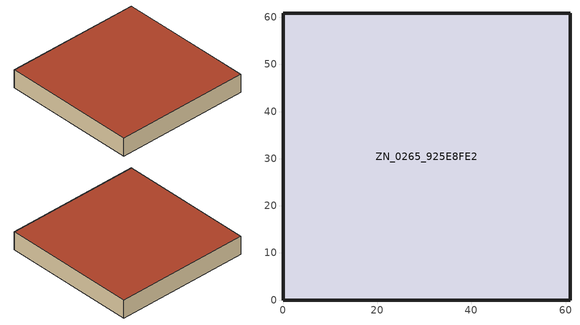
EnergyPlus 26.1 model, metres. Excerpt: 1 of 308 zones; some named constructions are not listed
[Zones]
ZN_0265_925E8FE2
 floor ground (Default_Floor_Construction): 0,60.93 60.93,60.93 60.93,0 0,0 z0
 wall outside (Default_Wall_Construction): 60.93,60.93 0,60.93 0,0 60.93,0 60.93,60.93 z0:8.29
 roof outside (Default_Roof_Construction): 0,0 60.93,0 60.93,60.93 0,60.93 z8.29
[Coil:Cooling:DX:SingleSpeed]
ZN_0187_E6499E54_PTAC_DX_COOL: GreenFlow_HVAC_Availability_Schedule, Autosize, Autosize, 3, Autosize, , 934.4, ZN_0187_E6499E54_MixedAirNode, ZN_0187_E6499E54_PTAC_COOL_OUT, GF_BPLUS_DXCoolCapFT, GF_BPLUS_DXCoolCapFFF, GF_BPLUS_DXEIRFT, GF_BPLUS_DXEIRFFF, GF_BPLUS_DXPLFFPLR
ZN_0188_7B576908_PTAC_DX_COOL: GreenFlow_HVAC_Availability_Schedule, Autosize, Autosize, 3, Autosize, , 934.4, ZN_0188_7B576908_MixedAirNode, ZN_0188_7B576908_PTAC_COOL_OUT, GF_BPLUS_DXCoolCapFT, GF_BPLUS_DXCoolCapFFF, GF_BPLUS_DXEIRFT, GF_BPLUS_DXEIRFFF, GF_BPLUS_DXPLFFPLR
ZN_0189_2BAA7D18_PTAC_DX_COOL: GreenFlow_HVAC_Availability_Schedule, Autosize, Autosize, 3, Autosize, , 934.4, ZN_0189_2BAA7D18_MixedAirNode, ZN_0189_2BAA7D18_PTAC_COOL_OUT, GF_BPLUS_DXCoolCapFT, GF_BPLUS_DXCoolCapFFF, GF_BPLUS_DXEIRFT, GF_BPLUS_DXEIRFFF, GF_BPLUS_DXPLFFPLR
ZN_0190_F13DB0DC_PTAC_DX_COOL: GreenFlow_HVAC_Availability_Schedule, Autosize, Autosize, 3, Autosize, , 934.4, ZN_0190_F13DB0DC_MixedAirNode, ZN_0190_F13DB0DC_PTAC_COOL_OUT, GF_BPLUS_DXCoolCapFT, GF_BPLUS_DXCoolCapFFF, GF_BPLUS_DXEIRFT, GF_BPLUS_DXEIRFFF, GF_BPLUS_DXPLFFPLR
ZN_0191_C6A405EC_PTAC_DX_COOL: GreenFlow_HVAC_Availability_Schedule, Autosize, Autosize, 3, Autosize, , 934.4, ZN_0191_C6A405EC_MixedAirNode, ZN_0191_C6A405EC_PTAC_COOL_OUT, GF_BPLUS_DXCoolCapFT, GF_BPLUS_DXCoolCapFFF, GF_BPLUS_DXEIRFT, GF_BPLUS_DXEIRFFF, GF_BPLUS_DXPLFFPLR
ZN_0192_25EA58B8_PTAC_DX_COOL: GreenFlow_HVAC_Availability_Schedule, Autosize, Autosize, 3, Autosize, , 934.4, ZN_0192_25EA58B8_MixedAirNode, ZN_0192_25EA58B8_PTAC_COOL_OUT, GF_BPLUS_DXCoolCapFT, GF_BPLUS_DXCoolCapFFF, GF_BPLUS_DXEIRFT, GF_BPLUS_DXEIRFFF, GF_BPLUS_DXPLFFPLR
ZN_0193_19CC016D_PTAC_DX_COOL: GreenFlow_HVAC_Availability_Schedule, Autosize, Autosize, 3, Autosize, , 934.4, ZN_0193_19CC016D_MixedAirNode, ZN_0193_19CC016D_PTAC_COOL_OUT, GF_BPLUS_DXCoolCapFT, GF_BPLUS_DXCoolCapFFF, GF_BPLUS_DXEIRFT, GF_BPLUS_DXEIRFFF, GF_BPLUS_DXPLFFPLR
ZN_0194_0F0D150B_PTAC_DX_COOL: GreenFlow_HVAC_Availability_Schedule, Autosize, Autosize, 3, Autosize, , 934.4, ZN_0194_0F0D150B_MixedAirNode, ZN_0194_0F0D150B_PTAC_COOL_OUT, GF_BPLUS_DXCoolCapFT, GF_BPLUS_DXCoolCapFFF, GF_BPLUS_DXEIRFT, GF_BPLUS_DXEIRFFF, GF_BPLUS_DXPLFFPLR
ZN_0195_3DDD217D_PTAC_DX_COOL: GreenFlow_HVAC_Availability_Schedule, Autosize, Autosize, 3, Autosize, , 934.4, ZN_0195_3DDD217D_MixedAirNode, ZN_0195_3DDD217D_PTAC_COOL_OUT, GF_BPLUS_DXCoolCapFT, GF_BPLUS_DXCoolCapFFF, GF_BPLUS_DXEIRFT, GF_BPLUS_DXEIRFFF, GF_BPLUS_DXPLFFPLR
ZN_0196_B7B315D0_PTAC_DX_COOL: GreenFlow_HVAC_Availability_Schedule, Autosize, Autosize, 3, Autosize, , 934.4, ZN_0196_B7B315D0_MixedAirNode, ZN_0196_B7B315D0_PTAC_COOL_OUT, GF_BPLUS_DXCoolCapFT, GF_BPLUS_DXCoolCapFFF, GF_BPLUS_DXEIRFT, GF_BPLUS_DXEIRFFF, GF_BPLUS_DXPLFFPLR
ZN_0197_84CB8A04_PTAC_DX_COOL: GreenFlow_HVAC_Availability_Schedule, Autosize, Autosize, 3, Autosize, , 934.4, ZN_0197_84CB8A04_MixedAirNode, ZN_0197_84CB8A04_PTAC_COOL_OUT, GF_BPLUS_DXCoolCapFT, GF_BPLUS_DXCoolCapFFF, GF_BPLUS_DXEIRFT, GF_BPLUS_DXEIRFFF, GF_BPLUS_DXPLFFPLR
ZN_0198_AB8A94F0_PTAC_DX_COOL: GreenFlow_HVAC_Availability_Schedule, Autosize, Autosize, 3, Autosize, , 934.4, ZN_0198_AB8A94F0_MixedAirNode, ZN_0198_AB8A94F0_PTAC_COOL_OUT, GF_BPLUS_DXCoolCapFT, GF_BPLUS_DXCoolCapFFF, GF_BPLUS_DXEIRFT, GF_BPLUS_DXEIRFFF, GF_BPLUS_DXPLFFPLR
ZN_0199_F4252FE2_PTAC_DX_COOL: GreenFlow_HVAC_Availability_Schedule, Autosize, Autosize, 3, Autosize, , 934.4, ZN_0199_F4252FE2_MixedAirNode, ZN_0199_F4252FE2_PTAC_COOL_OUT, GF_BPLUS_DXCoolCapFT, GF_BPLUS_DXCoolCapFFF, GF_BPLUS_DXEIRFT, GF_BPLUS_DXEIRFFF, GF_BPLUS_DXPLFFPLR
ZN_0200_B87919D7_PTAC_DX_COOL: GreenFlow_HVAC_Availability_Schedule, Autosize, Autosize, 3, Autosize, , 934.4, ZN_0200_B87919D7_MixedAirNode, ZN_0200_B87919D7_PTAC_COOL_OUT, GF_BPLUS_DXCoolCapFT, GF_BPLUS_DXCoolCapFFF, GF_BPLUS_DXEIRFT, GF_BPLUS_DXEIRFFF, GF_BPLUS_DXPLFFPLR
ZN_0201_B36F9DC3_PTAC_DX_COOL: GreenFlow_HVAC_Availability_Schedule, Autosize, Autosize, 3, Autosize, , 934.4, ZN_0201_B36F9DC3_MixedAirNode, ZN_0201_B36F9DC3_PTAC_COOL_OUT, GF_BPLUS_DXCoolCapFT, GF_BPLUS_DXCoolCapFFF, GF_BPLUS_DXEIRFT, GF_BPLUS_DXEIRFFF, GF_BPLUS_DXPLFFPLR
ZN_0202_2310BD25_PTAC_DX_COOL: GreenFlow_HVAC_Availability_Schedule, Autosize, Autosize, 3, Autosize, , 934.4, ZN_0202_2310BD25_MixedAirNode, ZN_0202_2310BD25_PTAC_COOL_OUT, GF_BPLUS_DXCoolCapFT, GF_BPLUS_DXCoolCapFFF, GF_BPLUS_DXEIRFT, GF_BPLUS_DXEIRFFF, GF_BPLUS_DXPLFFPLR
ZN_0203_27084089_PTAC_DX_COOL: GreenFlow_HVAC_Availability_Schedule, Autosize, Autosize, 3, Autosize, , 934.4, ZN_0203_27084089_MixedAirNode, ZN_0203_27084089_PTAC_COOL_OUT, GF_BPLUS_DXCoolCapFT, GF_BPLUS_DXCoolCapFFF, GF_BPLUS_DXEIRFT, GF_BPLUS_DXEIRFFF, GF_BPLUS_DXPLFFPLR
ZN_0204_C7F78A1B_PTAC_DX_COOL: GreenFlow_HVAC_Availability_Schedule, Autosize, Autosize, 3, Autosize, , 934.4, ZN_0204_C7F78A1B_MixedAirNode, ZN_0204_C7F78A1B_PTAC_COOL_OUT, GF_BPLUS_DXCoolCapFT, GF_BPLUS_DXCoolCapFFF, GF_BPLUS_DXEIRFT, GF_BPLUS_DXEIRFFF, GF_BPLUS_DXPLFFPLR
ZN_0205_AA35370C_PTAC_DX_COOL: GreenFlow_HVAC_Availability_Schedule, Autosize, Autosize, 3, Autosize, , 934.4, ZN_0205_AA35370C_MixedAirNode, ZN_0205_AA35370C_PTAC_COOL_OUT, GF_BPLUS_DXCoolCapFT, GF_BPLUS_DXCoolCapFFF, GF_BPLUS_DXEIRFT, GF_BPLUS_DXEIRFFF, GF_BPLUS_DXPLFFPLR
ZN_0206_50D86E3A_PTAC_DX_COOL: GreenFlow_HVAC_Availability_Schedule, Autosize, Autosize, 3, Autosize, , 934.4, ZN_0206_50D86E3A_MixedAirNode, ZN_0206_50D86E3A_PTAC_COOL_OUT, GF_BPLUS_DXCoolCapFT, GF_BPLUS_DXCoolCapFFF, GF_BPLUS_DXEIRFT, GF_BPLUS_DXEIRFFF, GF_BPLUS_DXPLFFPLR
ZN_0207_BC55BDE5_PTAC_DX_COOL: GreenFlow_HVAC_Availability_Schedule, Autosize, Autosize, 3, Autosize, , 934.4, ZN_0207_BC55BDE5_MixedAirNode, ZN_0207_BC55BDE5_PTAC_COOL_OUT, GF_BPLUS_DXCoolCapFT, GF_BPLUS_DXCoolCapFFF, GF_BPLUS_DXEIRFT, GF_BPLUS_DXEIRFFF, GF_BPLUS_DXPLFFPLR
ZN_0208_B04A5E69_PTAC_DX_COOL: GreenFlow_HVAC_Availability_Schedule, Autosize, Autosize, 3, Autosize, , 934.4, ZN_0208_B04A5E69_MixedAirNode, ZN_0208_B04A5E69_PTAC_COOL_OUT, GF_BPLUS_DXCoolCapFT, GF_BPLUS_DXCoolCapFFF, GF_BPLUS_DXEIRFT, GF_BPLUS_DXEIRFFF, GF_BPLUS_DXPLFFPLR
ZN_0209_0B5E417C_PTAC_DX_COOL: GreenFlow_HVAC_Availability_Schedule, Autosize, Autosize, 3, Autosize, , 934.4, ZN_0209_0B5E417C_MixedAirNode, ZN_0209_0B5E417C_PTAC_COOL_OUT, GF_BPLUS_DXCoolCapFT, GF_BPLUS_DXCoolCapFFF, GF_BPLUS_DXEIRFT, GF_BPLUS_DXEIRFFF, GF_BPLUS_DXPLFFPLR
ZN_0210_C05A5679_PTAC_DX_COOL: GreenFlow_HVAC_Availability_Schedule, Autosize, Autosize, 3, Autosize, , 934.4, ZN_0210_C05A5679_MixedAirNode, ZN_0210_C05A5679_PTAC_COOL_OUT, GF_BPLUS_DXCoolCapFT, GF_BPLUS_DXCoolCapFFF, GF_BPLUS_DXEIRFT, GF_BPLUS_DXEIRFFF, GF_BPLUS_DXPLFFPLR
ZN_0211_3BCB48A1_PTAC_DX_COOL: GreenFlow_HVAC_Availability_Schedule, Autosize, Autosize, 3, Autosize, , 934.4, ZN_0211_3BCB48A1_MixedAirNode, ZN_0211_3BCB48A1_PTAC_COOL_OUT, GF_BPLUS_DXCoolCapFT, GF_BPLUS_DXCoolCapFFF, GF_BPLUS_DXEIRFT, GF_BPLUS_DXEIRFFF, GF_BPLUS_DXPLFFPLR
ZN_0212_03D07BFF_PTAC_DX_COOL: GreenFlow_HVAC_Availability_Schedule, Autosize, Autosize, 3, Autosize, , 934.4, ZN_0212_03D07BFF_MixedAirNode, ZN_0212_03D07BFF_PTAC_COOL_OUT, GF_BPLUS_DXCoolCapFT, GF_BPLUS_DXCoolCapFFF, GF_BPLUS_DXEIRFT, GF_BPLUS_DXEIRFFF, GF_BPLUS_DXPLFFPLR
ZN_0213_F86865FF_PTAC_DX_COOL: GreenFlow_HVAC_Availability_Schedule, Autosize, Autosize, 3, Autosize, , 934.4, ZN_0213_F86865FF_MixedAirNode, ZN_0213_F86865FF_PTAC_COOL_OUT, GF_BPLUS_DXCoolCapFT, GF_BPLUS_DXCoolCapFFF, GF_BPLUS_DXEIRFT, GF_BPLUS_DXEIRFFF, GF_BPLUS_DXPLFFPLR
ZN_0214_592CDF96_PTAC_DX_COOL: GreenFlow_HVAC_Availability_Schedule, Autosize, Autosize, 3, Autosize, , 934.4, ZN_0214_592CDF96_MixedAirNode, ZN_0214_592CDF96_PTAC_COOL_OUT, GF_BPLUS_DXCoolCapFT, GF_BPLUS_DXCoolCapFFF, GF_BPLUS_DXEIRFT, GF_BPLUS_DXEIRFFF, GF_BPLUS_DXPLFFPLR
ZN_0215_445984BD_PTAC_DX_COOL: GreenFlow_HVAC_Availability_Schedule, Autosize, Autosize, 3, Autosize, , 934.4, ZN_0215_445984BD_MixedAirNode, ZN_0215_445984BD_PTAC_COOL_OUT, GF_BPLUS_DXCoolCapFT, GF_BPLUS_DXCoolCapFFF, GF_BPLUS_DXEIRFT, GF_BPLUS_DXEIRFFF, GF_BPLUS_DXPLFFPLR
ZN_0216_D22EAFF9_PTAC_DX_COOL: GreenFlow_HVAC_Availability_Schedule, Autosize, Autosize, 3, Autosize, , 934.4, ZN_0216_D22EAFF9_MixedAirNode, ZN_0216_D22EAFF9_PTAC_COOL_OUT, GF_BPLUS_DXCoolCapFT, GF_BPLUS_DXCoolCapFFF, GF_BPLUS_DXEIRFT, GF_BPLUS_DXEIRFFF, GF_BPLUS_DXPLFFPLR
ZN_0217_1D656F09_PTAC_DX_COOL: GreenFlow_HVAC_Availability_Schedule, Autosize, Autosize, 3, Autosize, , 934.4, ZN_0217_1D656F09_MixedAirNode, ZN_0217_1D656F09_PTAC_COOL_OUT, GF_BPLUS_DXCoolCapFT, GF_BPLUS_DXCoolCapFFF, GF_BPLUS_DXEIRFT, GF_BPLUS_DXEIRFFF, GF_BPLUS_DXPLFFPLR
ZN_0218_0708C50B_PTAC_DX_COOL: GreenFlow_HVAC_Availability_Schedule, Autosize, Autosize, 3, Autosize, , 934.4, ZN_0218_0708C50B_MixedAirNode, ZN_0218_0708C50B_PTAC_COOL_OUT, GF_BPLUS_DXCoolCapFT, GF_BPLUS_DXCoolCapFFF, GF_BPLUS_DXEIRFT, GF_BPLUS_DXEIRFFF, GF_BPLUS_DXPLFFPLR
ZN_0219_1912DD49_PTAC_DX_COOL: GreenFlow_HVAC_Availability_Schedule, Autosize, Autosize, 3, Autosize, , 934.4, ZN_0219_1912DD49_MixedAirNode, ZN_0219_1912DD49_PTAC_COOL_OUT, GF_BPLUS_DXCoolCapFT, GF_BPLUS_DXCoolCapFFF, GF_BPLUS_DXEIRFT, GF_BPLUS_DXEIRFFF, GF_BPLUS_DXPLFFPLR
ZN_0220_91BB7379_PTAC_DX_COOL: GreenFlow_HVAC_Availability_Schedule, Autosize, Autosize, 3, Autosize, , 934.4, ZN_0220_91BB7379_MixedAirNode, ZN_0220_91BB7379_PTAC_COOL_OUT, GF_BPLUS_DXCoolCapFT, GF_BPLUS_DXCoolCapFFF, GF_BPLUS_DXEIRFT, GF_BPLUS_DXEIRFFF, GF_BPLUS_DXPLFFPLR
ZN_0221_7639D718_PTAC_DX_COOL: GreenFlow_HVAC_Availability_Schedule, Autosize, Autosize, 3, Autosize, , 934.4, ZN_0221_7639D718_MixedAirNode, ZN_0221_7639D718_PTAC_COOL_OUT, GF_BPLUS_DXCoolCapFT, GF_BPLUS_DXCoolCapFFF, GF_BPLUS_DXEIRFT, GF_BPLUS_DXEIRFFF, GF_BPLUS_DXPLFFPLR
ZN_0222_367716B4_PTAC_DX_COOL: GreenFlow_HVAC_Availability_Schedule, Autosize, Autosize, 3, Autosize, , 934.4, ZN_0222_367716B4_MixedAirNode, ZN_0222_367716B4_PTAC_COOL_OUT, GF_BPLUS_DXCoolCapFT, GF_BPLUS_DXCoolCapFFF, GF_BPLUS_DXEIRFT, GF_BPLUS_DXEIRFFF, GF_BPLUS_DXPLFFPLR
ZN_0223_CDB3D360_PTAC_DX_COOL: GreenFlow_HVAC_Availability_Schedule, Autosize, Autosize, 3, Autosize, , 934.4, ZN_0223_CDB3D360_MixedAirNode, ZN_0223_CDB3D360_PTAC_COOL_OUT, GF_BPLUS_DXCoolCapFT, GF_BPLUS_DXCoolCapFFF, GF_BPLUS_DXEIRFT, GF_BPLUS_DXEIRFFF, GF_BPLUS_DXPLFFPLR
ZN_0224_345E80D9_PTAC_DX_COOL: GreenFlow_HVAC_Availability_Schedule, Autosize, Autosize, 3, Autosize, , 934.4, ZN_0224_345E80D9_MixedAirNode, ZN_0224_345E80D9_PTAC_COOL_OUT, GF_BPLUS_DXCoolCapFT, GF_BPLUS_DXCoolCapFFF, GF_BPLUS_DXEIRFT, GF_BPLUS_DXEIRFFF, GF_BPLUS_DXPLFFPLR
ZN_0225_222359DD_PTAC_DX_COOL: GreenFlow_HVAC_Availability_Schedule, Autosize, Autosize, 3, Autosize, , 934.4, ZN_0225_222359DD_MixedAirNode, ZN_0225_222359DD_PTAC_COOL_OUT, GF_BPLUS_DXCoolCapFT, GF_BPLUS_DXCoolCapFFF, GF_BPLUS_DXEIRFT, GF_BPLUS_DXEIRFFF, GF_BPLUS_DXPLFFPLR
ZN_0226_ADE89E53_PTAC_DX_COOL: GreenFlow_HVAC_Availability_Schedule, Autosize, Autosize, 3, Autosize, , 934.4, ZN_0226_ADE89E53_MixedAirNode, ZN_0226_ADE89E53_PTAC_COOL_OUT, GF_BPLUS_DXCoolCapFT, GF_BPLUS_DXCoolCapFFF, GF_BPLUS_DXEIRFT, GF_BPLUS_DXEIRFFF, GF_BPLUS_DXPLFFPLR
ZN_0227_3891FF71_PTAC_DX_COOL: GreenFlow_HVAC_Availability_Schedule, Autosize, Autosize, 3, Autosize, , 934.4, ZN_0227_3891FF71_MixedAirNode, ZN_0227_3891FF71_PTAC_COOL_OUT, GF_BPLUS_DXCoolCapFT, GF_BPLUS_DXCoolCapFFF, GF_BPLUS_DXEIRFT, GF_BPLUS_DXEIRFFF, GF_BPLUS_DXPLFFPLR
ZN_0228_5E96565B_PTAC_DX_COOL: GreenFlow_HVAC_Availability_Schedule, Autosize, Autosize, 3, Autosize, , 934.4, ZN_0228_5E96565B_MixedAirNode, ZN_0228_5E96565B_PTAC_COOL_OUT, GF_BPLUS_DXCoolCapFT, GF_BPLUS_DXCoolCapFFF, GF_BPLUS_DXEIRFT, GF_BPLUS_DXEIRFFF, GF_BPLUS_DXPLFFPLR
ZN_0229_ECE20C0C_PTAC_DX_COOL: GreenFlow_HVAC_Availability_Schedule, Autosize, Autosize, 3, Autosize, , 934.4, ZN_0229_ECE20C0C_MixedAirNode, ZN_0229_ECE20C0C_PTAC_COOL_OUT, GF_BPLUS_DXCoolCapFT, GF_BPLUS_DXCoolCapFFF, GF_BPLUS_DXEIRFT, GF_BPLUS_DXEIRFFF, GF_BPLUS_DXPLFFPLR
ZN_0230_CBC7AD8B_PTAC_DX_COOL: GreenFlow_HVAC_Availability_Schedule, Autosize, Autosize, 3, Autosize, , 934.4, ZN_0230_CBC7AD8B_MixedAirNode, ZN_0230_CBC7AD8B_PTAC_COOL_OUT, GF_BPLUS_DXCoolCapFT, GF_BPLUS_DXCoolCapFFF, GF_BPLUS_DXEIRFT, GF_BPLUS_DXEIRFFF, GF_BPLUS_DXPLFFPLR
ZN_0231_8A08D473_PTAC_DX_COOL: GreenFlow_HVAC_Availability_Schedule, Autosize, Autosize, 3, Autosize, , 934.4, ZN_0231_8A08D473_MixedAirNode, ZN_0231_8A08D473_PTAC_COOL_OUT, GF_BPLUS_DXCoolCapFT, GF_BPLUS_DXCoolCapFFF, GF_BPLUS_DXEIRFT, GF_BPLUS_DXEIRFFF, GF_BPLUS_DXPLFFPLR
ZN_0232_E692BC15_PTAC_DX_COOL: GreenFlow_HVAC_Availability_Schedule, Autosize, Autosize, 3, Autosize, , 934.4, ZN_0232_E692BC15_MixedAirNode, ZN_0232_E692BC15_PTAC_COOL_OUT, GF_BPLUS_DXCoolCapFT, GF_BPLUS_DXCoolCapFFF, GF_BPLUS_DXEIRFT, GF_BPLUS_DXEIRFFF, GF_BPLUS_DXPLFFPLR
ZN_0233_4EE70807_PTAC_DX_COOL: GreenFlow_HVAC_Availability_Schedule, Autosize, Autosize, 3, Autosize, , 934.4, ZN_0233_4EE70807_MixedAirNode, ZN_0233_4EE70807_PTAC_COOL_OUT, GF_BPLUS_DXCoolCapFT, GF_BPLUS_DXCoolCapFFF, GF_BPLUS_DXEIRFT, GF_BPLUS_DXEIRFFF, GF_BPLUS_DXPLFFPLR
ZN_0234_9F4C8278_PTAC_DX_COOL: GreenFlow_HVAC_Availability_Schedule, Autosize, Autosize, 3, Autosize, , 934.4, ZN_0234_9F4C8278_MixedAirNode, ZN_0234_9F4C8278_PTAC_COOL_OUT, GF_BPLUS_DXCoolCapFT, GF_BPLUS_DXCoolCapFFF, GF_BPLUS_DXEIRFT, GF_BPLUS_DXEIRFFF, GF_BPLUS_DXPLFFPLR
ZN_0235_C2AAAF37_PTAC_DX_COOL: GreenFlow_HVAC_Availability_Schedule, Autosize, Autosize, 3, Autosize, , 934.4, ZN_0235_C2AAAF37_MixedAirNode, ZN_0235_C2AAAF37_PTAC_COOL_OUT, GF_BPLUS_DXCoolCapFT, GF_BPLUS_DXCoolCapFFF, GF_BPLUS_DXEIRFT, GF_BPLUS_DXEIRFFF, GF_BPLUS_DXPLFFPLR
ZN_0236_5018E57E_PTAC_DX_COOL: GreenFlow_HVAC_Availability_Schedule, Autosize, Autosize, 3, Autosize, , 934.4, ZN_0236_5018E57E_MixedAirNode, ZN_0236_5018E57E_PTAC_COOL_OUT, GF_BPLUS_DXCoolCapFT, GF_BPLUS_DXCoolCapFFF, GF_BPLUS_DXEIRFT, GF_BPLUS_DXEIRFFF, GF_BPLUS_DXPLFFPLR
ZN_0237_BB6659AA_PTAC_DX_COOL: GreenFlow_HVAC_Availability_Schedule, Autosize, Autosize, 3, Autosize, , 934.4, ZN_0237_BB6659AA_MixedAirNode, ZN_0237_BB6659AA_PTAC_COOL_OUT, GF_BPLUS_DXCoolCapFT, GF_BPLUS_DXCoolCapFFF, GF_BPLUS_DXEIRFT, GF_BPLUS_DXEIRFFF, GF_BPLUS_DXPLFFPLR
ZN_0238_A439495B_PTAC_DX_COOL: GreenFlow_HVAC_Availability_Schedule, Autosize, Autosize, 3, Autosize, , 934.4, ZN_0238_A439495B_MixedAirNode, ZN_0238_A439495B_PTAC_COOL_OUT, GF_BPLUS_DXCoolCapFT, GF_BPLUS_DXCoolCapFFF, GF_BPLUS_DXEIRFT, GF_BPLUS_DXEIRFFF, GF_BPLUS_DXPLFFPLR
ZN_0239_5247F99E_PTAC_DX_COOL: GreenFlow_HVAC_Availability_Schedule, Autosize, Autosize, 3, Autosize, , 934.4, ZN_0239_5247F99E_MixedAirNode, ZN_0239_5247F99E_PTAC_COOL_OUT, GF_BPLUS_DXCoolCapFT, GF_BPLUS_DXCoolCapFFF, GF_BPLUS_DXEIRFT, GF_BPLUS_DXEIRFFF, GF_BPLUS_DXPLFFPLR
ZN_0240_1F18C60A_PTAC_DX_COOL: GreenFlow_HVAC_Availability_Schedule, Autosize, Autosize, 3, Autosize, , 934.4, ZN_0240_1F18C60A_MixedAirNode, ZN_0240_1F18C60A_PTAC_COOL_OUT, GF_BPLUS_DXCoolCapFT, GF_BPLUS_DXCoolCapFFF, GF_BPLUS_DXEIRFT, GF_BPLUS_DXEIRFFF, GF_BPLUS_DXPLFFPLR
ZN_0241_30D90A96_PTAC_DX_COOL: GreenFlow_HVAC_Availability_Schedule, Autosize, Autosize, 3, Autosize, , 934.4, ZN_0241_30D90A96_MixedAirNode, ZN_0241_30D90A96_PTAC_COOL_OUT, GF_BPLUS_DXCoolCapFT, GF_BPLUS_DXCoolCapFFF, GF_BPLUS_DXEIRFT, GF_BPLUS_DXEIRFFF, GF_BPLUS_DXPLFFPLR
ZN_0242_131CC093_PTAC_DX_COOL: GreenFlow_HVAC_Availability_Schedule, Autosize, Autosize, 3, Autosize, , 934.4, ZN_0242_131CC093_MixedAirNode, ZN_0242_131CC093_PTAC_COOL_OUT, GF_BPLUS_DXCoolCapFT, GF_BPLUS_DXCoolCapFFF, GF_BPLUS_DXEIRFT, GF_BPLUS_DXEIRFFF, GF_BPLUS_DXPLFFPLR
ZN_0243_35B66173_PTAC_DX_COOL: GreenFlow_HVAC_Availability_Schedule, Autosize, Autosize, 3, Autosize, , 934.4, ZN_0243_35B66173_MixedAirNode, ZN_0243_35B66173_PTAC_COOL_OUT, GF_BPLUS_DXCoolCapFT, GF_BPLUS_DXCoolCapFFF, GF_BPLUS_DXEIRFT, GF_BPLUS_DXEIRFFF, GF_BPLUS_DXPLFFPLR
ZN_0244_93D59450_PTAC_DX_COOL: GreenFlow_HVAC_Availability_Schedule, Autosize, Autosize, 3, Autosize, , 934.4, ZN_0244_93D59450_MixedAirNode, ZN_0244_93D59450_PTAC_COOL_OUT, GF_BPLUS_DXCoolCapFT, GF_BPLUS_DXCoolCapFFF, GF_BPLUS_DXEIRFT, GF_BPLUS_DXEIRFFF, GF_BPLUS_DXPLFFPLR
ZN_0245_2ABD5889_PTAC_DX_COOL: GreenFlow_HVAC_Availability_Schedule, Autosize, Autosize, 3, Autosize, , 934.4, ZN_0245_2ABD5889_MixedAirNode, ZN_0245_2ABD5889_PTAC_COOL_OUT, GF_BPLUS_DXCoolCapFT, GF_BPLUS_DXCoolCapFFF, GF_BPLUS_DXEIRFT, GF_BPLUS_DXEIRFFF, GF_BPLUS_DXPLFFPLR
ZN_0246_2E760192_PTAC_DX_COOL: GreenFlow_HVAC_Availability_Schedule, Autosize, Autosize, 3, Autosize, , 934.4, ZN_0246_2E760192_MixedAirNode, ZN_0246_2E760192_PTAC_COOL_OUT, GF_BPLUS_DXCoolCapFT, GF_BPLUS_DXCoolCapFFF, GF_BPLUS_DXEIRFT, GF_BPLUS_DXEIRFFF, GF_BPLUS_DXPLFFPLR
ZN_0247_F1E62B86_PTAC_DX_COOL: GreenFlow_HVAC_Availability_Schedule, Autosize, Autosize, 3, Autosize, , 934.4, ZN_0247_F1E62B86_MixedAirNode, ZN_0247_F1E62B86_PTAC_COOL_OUT, GF_BPLUS_DXCoolCapFT, GF_BPLUS_DXCoolCapFFF, GF_BPLUS_DXEIRFT, GF_BPLUS_DXEIRFFF, GF_BPLUS_DXPLFFPLR
ZN_0248_B5DAE375_PTAC_DX_COOL: GreenFlow_HVAC_Availability_Schedule, Autosize, Autosize, 3, Autosize, , 934.4, ZN_0248_B5DAE375_MixedAirNode, ZN_0248_B5DAE375_PTAC_COOL_OUT, GF_BPLUS_DXCoolCapFT, GF_BPLUS_DXCoolCapFFF, GF_BPLUS_DXEIRFT, GF_BPLUS_DXEIRFFF, GF_BPLUS_DXPLFFPLR
ZN_0249_66A29656_PTAC_DX_COOL: GreenFlow_HVAC_Availability_Schedule, Autosize, Autosize, 3, Autosize, , 934.4, ZN_0249_66A29656_MixedAirNode, ZN_0249_66A29656_PTAC_COOL_OUT, GF_BPLUS_DXCoolCapFT, GF_BPLUS_DXCoolCapFFF, GF_BPLUS_DXEIRFT, GF_BPLUS_DXEIRFFF, GF_BPLUS_DXPLFFPLR
ZN_0250_68A4A910_PTAC_DX_COOL: GreenFlow_HVAC_Availability_Schedule, Autosize, Autosize, 3, Autosize, , 934.4, ZN_0250_68A4A910_MixedAirNode, ZN_0250_68A4A910_PTAC_COOL_OUT, GF_BPLUS_DXCoolCapFT, GF_BPLUS_DXCoolCapFFF, GF_BPLUS_DXEIRFT, GF_BPLUS_DXEIRFFF, GF_BPLUS_DXPLFFPLR
ZN_0251_D0166AAF_PTAC_DX_COOL: GreenFlow_HVAC_Availability_Schedule, Autosize, Autosize, 3, Autosize, , 934.4, ZN_0251_D0166AAF_MixedAirNode, ZN_0251_D0166AAF_PTAC_COOL_OUT, GF_BPLUS_DXCoolCapFT, GF_BPLUS_DXCoolCapFFF, GF_BPLUS_DXEIRFT, GF_BPLUS_DXEIRFFF, GF_BPLUS_DXPLFFPLR
ZN_0252_046FBA35_PTAC_DX_COOL: GreenFlow_HVAC_Availability_Schedule, Autosize, Autosize, 3, Autosize, , 934.4, ZN_0252_046FBA35_MixedAirNode, ZN_0252_046FBA35_PTAC_COOL_OUT, GF_BPLUS_DXCoolCapFT, GF_BPLUS_DXCoolCapFFF, GF_BPLUS_DXEIRFT, GF_BPLUS_DXEIRFFF, GF_BPLUS_DXPLFFPLR
ZN_0253_99BEC91D_PTAC_DX_COOL: GreenFlow_HVAC_Availability_Schedule, Autosize, Autosize, 3, Autosize, , 934.4, ZN_0253_99BEC91D_MixedAirNode, ZN_0253_99BEC91D_PTAC_COOL_OUT, GF_BPLUS_DXCoolCapFT, GF_BPLUS_DXCoolCapFFF, GF_BPLUS_DXEIRFT, GF_BPLUS_DXEIRFFF, GF_BPLUS_DXPLFFPLR
ZN_0254_CE9D4782_PTAC_DX_COOL: GreenFlow_HVAC_Availability_Schedule, Autosize, Autosize, 3, Autosize, , 934.4, ZN_0254_CE9D4782_MixedAirNode, ZN_0254_CE9D4782_PTAC_COOL_OUT, GF_BPLUS_DXCoolCapFT, GF_BPLUS_DXCoolCapFFF, GF_BPLUS_DXEIRFT, GF_BPLUS_DXEIRFFF, GF_BPLUS_DXPLFFPLR
ZN_0255_0788E1C8_PTAC_DX_COOL: GreenFlow_HVAC_Availability_Schedule, Autosize, Autosize, 3, Autosize, , 934.4, ZN_0255_0788E1C8_MixedAirNode, ZN_0255_0788E1C8_PTAC_COOL_OUT, GF_BPLUS_DXCoolCapFT, GF_BPLUS_DXCoolCapFFF, GF_BPLUS_DXEIRFT, GF_BPLUS_DXEIRFFF, GF_BPLUS_DXPLFFPLR
ZN_0256_61C1CDEF_PTAC_DX_COOL: GreenFlow_HVAC_Availability_Schedule, Autosize, Autosize, 3, Autosize, , 934.4, ZN_0256_61C1CDEF_MixedAirNode, ZN_0256_61C1CDEF_PTAC_COOL_OUT, GF_BPLUS_DXCoolCapFT, GF_BPLUS_DXCoolCapFFF, GF_BPLUS_DXEIRFT, GF_BPLUS_DXEIRFFF, GF_BPLUS_DXPLFFPLR
ZN_0257_4AF0C1CC_PTAC_DX_COOL: GreenFlow_HVAC_Availability_Schedule, Autosize, Autosize, 3, Autosize, , 934.4, ZN_0257_4AF0C1CC_MixedAirNode, ZN_0257_4AF0C1CC_PTAC_COOL_OUT, GF_BPLUS_DXCoolCapFT, GF_BPLUS_DXCoolCapFFF, GF_BPLUS_DXEIRFT, GF_BPLUS_DXEIRFFF, GF_BPLUS_DXPLFFPLR
ZN_0258_D261444B_PTAC_DX_COOL: GreenFlow_HVAC_Availability_Schedule, Autosize, Autosize, 3, Autosize, , 934.4, ZN_0258_D261444B_MixedAirNode, ZN_0258_D261444B_PTAC_COOL_OUT, GF_BPLUS_DXCoolCapFT, GF_BPLUS_DXCoolCapFFF, GF_BPLUS_DXEIRFT, GF_BPLUS_DXEIRFFF, GF_BPLUS_DXPLFFPLR
ZN_0259_6F72C06C_PTAC_DX_COOL: GreenFlow_HVAC_Availability_Schedule, Autosize, Autosize, 3, Autosize, , 934.4, ZN_0259_6F72C06C_MixedAirNode, ZN_0259_6F72C06C_PTAC_COOL_OUT, GF_BPLUS_DXCoolCapFT, GF_BPLUS_DXCoolCapFFF, GF_BPLUS_DXEIRFT, GF_BPLUS_DXEIRFFF, GF_BPLUS_DXPLFFPLR
ZN_0260_14562137_PTAC_DX_COOL: GreenFlow_HVAC_Availability_Schedule, Autosize, Autosize, 3, Autosize, , 934.4, ZN_0260_14562137_MixedAirNode, ZN_0260_14562137_PTAC_COOL_OUT, GF_BPLUS_DXCoolCapFT, GF_BPLUS_DXCoolCapFFF, GF_BPLUS_DXEIRFT, GF_BPLUS_DXEIRFFF, GF_BPLUS_DXPLFFPLR
ZN_0261_1BCBFE75_PTAC_DX_COOL: GreenFlow_HVAC_Availability_Schedule, Autosize, Autosize, 3, Autosize, , 934.4, ZN_0261_1BCBFE75_MixedAirNode, ZN_0261_1BCBFE75_PTAC_COOL_OUT, GF_BPLUS_DXCoolCapFT, GF_BPLUS_DXCoolCapFFF, GF_BPLUS_DXEIRFT, GF_BPLUS_DXEIRFFF, GF_BPLUS_DXPLFFPLR
ZN_0262_9F618C37_PTAC_DX_COOL: GreenFlow_HVAC_Availability_Schedule, Autosize, Autosize, 3, Autosize, , 934.4, ZN_0262_9F618C37_MixedAirNode, ZN_0262_9F618C37_PTAC_COOL_OUT, GF_BPLUS_DXCoolCapFT, GF_BPLUS_DXCoolCapFFF, GF_BPLUS_DXEIRFT, GF_BPLUS_DXEIRFFF, GF_BPLUS_DXPLFFPLR
ZN_0263_2CB3BA79_PTAC_DX_COOL: GreenFlow_HVAC_Availability_Schedule, Autosize, Autosize, 3, Autosize, , 934.4, ZN_0263_2CB3BA79_MixedAirNode, ZN_0263_2CB3BA79_PTAC_COOL_OUT, GF_BPLUS_DXCoolCapFT, GF_BPLUS_DXCoolCapFFF, GF_BPLUS_DXEIRFT, GF_BPLUS_DXEIRFFF, GF_BPLUS_DXPLFFPLR
ZN_0264_B06BFED4_PTAC_DX_COOL: GreenFlow_HVAC_Availability_Schedule, Autosize, Autosize, 3, Autosize, , 934.4, ZN_0264_B06BFED4_MixedAirNode, ZN_0264_B06BFED4_PTAC_COOL_OUT, GF_BPLUS_DXCoolCapFT, GF_BPLUS_DXCoolCapFFF, GF_BPLUS_DXEIRFT, GF_BPLUS_DXEIRFFF, GF_BPLUS_DXPLFFPLR
ZN_0265_925E8FE2_PTAC_DX_COOL: GreenFlow_HVAC_Availability_Schedule, Autosize, Autosize, 3, Autosize, , 934.4, ZN_0265_925E8FE2_MixedAirNode, ZN_0265_925E8FE2_PTAC_COOL_OUT, GF_BPLUS_DXCoolCapFT, GF_BPLUS_DXCoolCapFFF, GF_BPLUS_DXEIRFT, GF_BPLUS_DXEIRFFF, GF_BPLUS_DXPLFFPLR
ZN_0267_497EA3B3_PTAC_DX_COOL: GreenFlow_HVAC_Availability_Schedule, Autosize, Autosize, 3, Autosize, , 934.4, ZN_0267_497EA3B3_MixedAirNode, ZN_0267_497EA3B3_PTAC_COOL_OUT, GF_BPLUS_DXCoolCapFT, GF_BPLUS_DXCoolCapFFF, GF_BPLUS_DXEIRFT, GF_BPLUS_DXEIRFFF, GF_BPLUS_DXPLFFPLR
ZN_0268_96945421_PTAC_DX_COOL: GreenFlow_HVAC_Availability_Schedule, Autosize, Autosize, 3, Autosize, , 934.4, ZN_0268_96945421_MixedAirNode, ZN_0268_96945421_PTAC_COOL_OUT, GF_BPLUS_DXCoolCapFT, GF_BPLUS_DXCoolCapFFF, GF_BPLUS_DXEIRFT, GF_BPLUS_DXEIRFFF, GF_BPLUS_DXPLFFPLR
ZN_0269_568115C0_PTAC_DX_COOL: GreenFlow_HVAC_Availability_Schedule, Autosize, Autosize, 3, Autosize, , 934.4, ZN_0269_568115C0_MixedAirNode, ZN_0269_568115C0_PTAC_COOL_OUT, GF_BPLUS_DXCoolCapFT, GF_BPLUS_DXCoolCapFFF, GF_BPLUS_DXEIRFT, GF_BPLUS_DXEIRFFF, GF_BPLUS_DXPLFFPLR
ZN_0270_57BF41B5_PTAC_DX_COOL: GreenFlow_HVAC_Availability_Schedule, Autosize, Autosize, 3, Autosize, , 934.4, ZN_0270_57BF41B5_MixedAirNode, ZN_0270_57BF41B5_PTAC_COOL_OUT, GF_BPLUS_DXCoolCapFT, GF_BPLUS_DXCoolCapFFF, GF_BPLUS_DXEIRFT, GF_BPLUS_DXEIRFFF, GF_BPLUS_DXPLFFPLR
ZN_0271_5AC21D28_PTAC_DX_COOL: GreenFlow_HVAC_Availability_Schedule, Autosize, Autosize, 3, Autosize, , 934.4, ZN_0271_5AC21D28_MixedAirNode, ZN_0271_5AC21D28_PTAC_COOL_OUT, GF_BPLUS_DXCoolCapFT, GF_BPLUS_DXCoolCapFFF, GF_BPLUS_DXEIRFT, GF_BPLUS_DXEIRFFF, GF_BPLUS_DXPLFFPLR
ZN_0272_B6A74653_PTAC_DX_COOL: GreenFlow_HVAC_Availability_Schedule, Autosize, Autosize, 3, Autosize, , 934.4, ZN_0272_B6A74653_MixedAirNode, ZN_0272_B6A74653_PTAC_COOL_OUT, GF_BPLUS_DXCoolCapFT, GF_BPLUS_DXCoolCapFFF, GF_BPLUS_DXEIRFT, GF_BPLUS_DXEIRFFF, GF_BPLUS_DXPLFFPLR
ZN_0273_2EEE0E20_PTAC_DX_COOL: GreenFlow_HVAC_Availability_Schedule, Autosize, Autosize, 3, Autosize, , 934.4, ZN_0273_2EEE0E20_MixedAirNode, ZN_0273_2EEE0E20_PTAC_COOL_OUT, GF_BPLUS_DXCoolCapFT, GF_BPLUS_DXCoolCapFFF, GF_BPLUS_DXEIRFT, GF_BPLUS_DXEIRFFF, GF_BPLUS_DXPLFFPLR
ZN_0274_1ED6441B_PTAC_DX_COOL: GreenFlow_HVAC_Availability_Schedule, Autosize, Autosize, 3, Autosize, , 934.4, ZN_0274_1ED6441B_MixedAirNode, ZN_0274_1ED6441B_PTAC_COOL_OUT, GF_BPLUS_DXCoolCapFT, GF_BPLUS_DXCoolCapFFF, GF_BPLUS_DXEIRFT, GF_BPLUS_DXEIRFFF, GF_BPLUS_DXPLFFPLR
ZN_0275_2B29D3B8_PTAC_DX_COOL: GreenFlow_HVAC_Availability_Schedule, Autosize, Autosize, 3, Autosize, , 934.4, ZN_0275_2B29D3B8_MixedAirNode, ZN_0275_2B29D3B8_PTAC_COOL_OUT, GF_BPLUS_DXCoolCapFT, GF_BPLUS_DXCoolCapFFF, GF_BPLUS_DXEIRFT, GF_BPLUS_DXEIRFFF, GF_BPLUS_DXPLFFPLR
ZN_0276_A71955C6_PTAC_DX_COOL: GreenFlow_HVAC_Availability_Schedule, Autosize, Autosize, 3, Autosize, , 934.4, ZN_0276_A71955C6_MixedAirNode, ZN_0276_A71955C6_PTAC_COOL_OUT, GF_BPLUS_DXCoolCapFT, GF_BPLUS_DXCoolCapFFF, GF_BPLUS_DXEIRFT, GF_BPLUS_DXEIRFFF, GF_BPLUS_DXPLFFPLR
ZN_0277_73DCF447_PTAC_DX_COOL: GreenFlow_HVAC_Availability_Schedule, Autosize, Autosize, 3, Autosize, , 934.4, ZN_0277_73DCF447_MixedAirNode, ZN_0277_73DCF447_PTAC_COOL_OUT, GF_BPLUS_DXCoolCapFT, GF_BPLUS_DXCoolCapFFF, GF_BPLUS_DXEIRFT, GF_BPLUS_DXEIRFFF, GF_BPLUS_DXPLFFPLR
ZN_0278_AD3DC999_PTAC_DX_COOL: GreenFlow_HVAC_Availability_Schedule, Autosize, Autosize, 3, Autosize, , 934.4, ZN_0278_AD3DC999_MixedAirNode, ZN_0278_AD3DC999_PTAC_COOL_OUT, GF_BPLUS_DXCoolCapFT, GF_BPLUS_DXCoolCapFFF, GF_BPLUS_DXEIRFT, GF_BPLUS_DXEIRFFF, GF_BPLUS_DXPLFFPLR
ZN_0279_43103D68_PTAC_DX_COOL: GreenFlow_HVAC_Availability_Schedule, Autosize, Autosize, 3, Autosize, , 934.4, ZN_0279_43103D68_MixedAirNode, ZN_0279_43103D68_PTAC_COOL_OUT, GF_BPLUS_DXCoolCapFT, GF_BPLUS_DXCoolCapFFF, GF_BPLUS_DXEIRFT, GF_BPLUS_DXEIRFFF, GF_BPLUS_DXPLFFPLR
ZN_0280_8D1EF124_PTAC_DX_COOL: GreenFlow_HVAC_Availability_Schedule, Autosize, Autosize, 3, Autosize, , 934.4, ZN_0280_8D1EF124_MixedAirNode, ZN_0280_8D1EF124_PTAC_COOL_OUT, GF_BPLUS_DXCoolCapFT, GF_BPLUS_DXCoolCapFFF, GF_BPLUS_DXEIRFT, GF_BPLUS_DXEIRFFF, GF_BPLUS_DXPLFFPLR
ZN_0281_C127CE46_PTAC_DX_COOL: GreenFlow_HVAC_Availability_Schedule, Autosize, Autosize, 3, Autosize, , 934.4, ZN_0281_C127CE46_MixedAirNode, ZN_0281_C127CE46_PTAC_COOL_OUT, GF_BPLUS_DXCoolCapFT, GF_BPLUS_DXCoolCapFFF, GF_BPLUS_DXEIRFT, GF_BPLUS_DXEIRFFF, GF_BPLUS_DXPLFFPLR
ZN_0282_C96AADF7_PTAC_DX_COOL: GreenFlow_HVAC_Availability_Schedule, Autosize, Autosize, 3, Autosize, , 934.4, ZN_0282_C96AADF7_MixedAirNode, ZN_0282_C96AADF7_PTAC_COOL_OUT, GF_BPLUS_DXCoolCapFT, GF_BPLUS_DXCoolCapFFF, GF_BPLUS_DXEIRFT, GF_BPLUS_DXEIRFFF, GF_BPLUS_DXPLFFPLR
ZN_0283_D56E37FB_PTAC_DX_COOL: GreenFlow_HVAC_Availability_Schedule, Autosize, Autosize, 3, Autosize, , 934.4, ZN_0283_D56E37FB_MixedAirNode, ZN_0283_D56E37FB_PTAC_COOL_OUT, GF_BPLUS_DXCoolCapFT, GF_BPLUS_DXCoolCapFFF, GF_BPLUS_DXEIRFT, GF_BPLUS_DXEIRFFF, GF_BPLUS_DXPLFFPLR
ZN_0284_2EA9F373_PTAC_DX_COOL: GreenFlow_HVAC_Availability_Schedule, Autosize, Autosize, 3, Autosize, , 934.4, ZN_0284_2EA9F373_MixedAirNode, ZN_0284_2EA9F373_PTAC_COOL_OUT, GF_BPLUS_DXCoolCapFT, GF_BPLUS_DXCoolCapFFF, GF_BPLUS_DXEIRFT, GF_BPLUS_DXEIRFFF, GF_BPLUS_DXPLFFPLR
ZN_0285_54473F78_PTAC_DX_COOL: GreenFlow_HVAC_Availability_Schedule, Autosize, Autosize, 3, Autosize, , 934.4, ZN_0285_54473F78_MixedAirNode, ZN_0285_54473F78_PTAC_COOL_OUT, GF_BPLUS_DXCoolCapFT, GF_BPLUS_DXCoolCapFFF, GF_BPLUS_DXEIRFT, GF_BPLUS_DXEIRFFF, GF_BPLUS_DXPLFFPLR
ZN_0286_5EF5517F_PTAC_DX_COOL: GreenFlow_HVAC_Availability_Schedule, Autosize, Autosize, 3, Autosize, , 934.4, ZN_0286_5EF5517F_MixedAirNode, ZN_0286_5EF5517F_PTAC_COOL_OUT, GF_BPLUS_DXCoolCapFT, GF_BPLUS_DXCoolCapFFF, GF_BPLUS_DXEIRFT, GF_BPLUS_DXEIRFFF, GF_BPLUS_DXPLFFPLR
ZN_0287_C19940B7_PTAC_DX_COOL: GreenFlow_HVAC_Availability_Schedule, Autosize, Autosize, 3, Autosize, , 934.4, ZN_0287_C19940B7_MixedAirNode, ZN_0287_C19940B7_PTAC_COOL_OUT, GF_BPLUS_DXCoolCapFT, GF_BPLUS_DXCoolCapFFF, GF_BPLUS_DXEIRFT, GF_BPLUS_DXEIRFFF, GF_BPLUS_DXPLFFPLR
ZN_0288_789A2830_PTAC_DX_COOL: GreenFlow_HVAC_Availability_Schedule, Autosize, Autosize, 3, Autosize, , 934.4, ZN_0288_789A2830_MixedAirNode, ZN_0288_789A2830_PTAC_COOL_OUT, GF_BPLUS_DXCoolCapFT, GF_BPLUS_DXCoolCapFFF, GF_BPLUS_DXEIRFT, GF_BPLUS_DXEIRFFF, GF_BPLUS_DXPLFFPLR
ZN_0289_FF7977CA_PTAC_DX_COOL: GreenFlow_HVAC_Availability_Schedule, Autosize, Autosize, 3, Autosize, , 934.4, ZN_0289_FF7977CA_MixedAirNode, ZN_0289_FF7977CA_PTAC_COOL_OUT, GF_BPLUS_DXCoolCapFT, GF_BPLUS_DXCoolCapFFF, GF_BPLUS_DXEIRFT, GF_BPLUS_DXEIRFFF, GF_BPLUS_DXPLFFPLR
ZN_0290_5F7CD2A7_PTAC_DX_COOL: GreenFlow_HVAC_Availability_Schedule, Autosize, Autosize, 3, Autosize, , 934.4, ZN_0290_5F7CD2A7_MixedAirNode, ZN_0290_5F7CD2A7_PTAC_COOL_OUT, GF_BPLUS_DXCoolCapFT, GF_BPLUS_DXCoolCapFFF, GF_BPLUS_DXEIRFT, GF_BPLUS_DXEIRFFF, GF_BPLUS_DXPLFFPLR
ZN_0291_1B97CAAF_PTAC_DX_COOL: GreenFlow_HVAC_Availability_Schedule, Autosize, Autosize, 3, Autosize, , 934.4, ZN_0291_1B97CAAF_MixedAirNode, ZN_0291_1B97CAAF_PTAC_COOL_OUT, GF_BPLUS_DXCoolCapFT, GF_BPLUS_DXCoolCapFFF, GF_BPLUS_DXEIRFT, GF_BPLUS_DXEIRFFF, GF_BPLUS_DXPLFFPLR
ZN_0292_DCDDE856_PTAC_DX_COOL: GreenFlow_HVAC_Availability_Schedule, Autosize, Autosize, 3, Autosize, , 934.4, ZN_0292_DCDDE856_MixedAirNode, ZN_0292_DCDDE856_PTAC_COOL_OUT, GF_BPLUS_DXCoolCapFT, GF_BPLUS_DXCoolCapFFF, GF_BPLUS_DXEIRFT, GF_BPLUS_DXEIRFFF, GF_BPLUS_DXPLFFPLR
ZN_0293_6FAE91E5_PTAC_DX_COOL: GreenFlow_HVAC_Availability_Schedule, Autosize, Autosize, 3, Autosize, , 934.4, ZN_0293_6FAE91E5_MixedAirNode, ZN_0293_6FAE91E5_PTAC_COOL_OUT, GF_BPLUS_DXCoolCapFT, GF_BPLUS_DXCoolCapFFF, GF_BPLUS_DXEIRFT, GF_BPLUS_DXEIRFFF, GF_BPLUS_DXPLFFPLR
ZN_0294_088EBCD4_PTAC_DX_COOL: GreenFlow_HVAC_Availability_Schedule, Autosize, Autosize, 3, Autosize, , 934.4, ZN_0294_088EBCD4_MixedAirNode, ZN_0294_088EBCD4_PTAC_COOL_OUT, GF_BPLUS_DXCoolCapFT, GF_BPLUS_DXCoolCapFFF, GF_BPLUS_DXEIRFT, GF_BPLUS_DXEIRFFF, GF_BPLUS_DXPLFFPLR
ZN_0295_4A4D56B9_PTAC_DX_COOL: GreenFlow_HVAC_Availability_Schedule, Autosize, Autosize, 3, Autosize, , 934.4, ZN_0295_4A4D56B9_MixedAirNode, ZN_0295_4A4D56B9_PTAC_COOL_OUT, GF_BPLUS_DXCoolCapFT, GF_BPLUS_DXCoolCapFFF, GF_BPLUS_DXEIRFT, GF_BPLUS_DXEIRFFF, GF_BPLUS_DXPLFFPLR
ZN_0296_4A7BE659_PTAC_DX_COOL: GreenFlow_HVAC_Availability_Schedule, Autosize, Autosize, 3, Autosize, , 934.4, ZN_0296_4A7BE659_MixedAirNode, ZN_0296_4A7BE659_PTAC_COOL_OUT, GF_BPLUS_DXCoolCapFT, GF_BPLUS_DXCoolCapFFF, GF_BPLUS_DXEIRFT, GF_BPLUS_DXEIRFFF, GF_BPLUS_DXPLFFPLR
ZN_0297_D9E6F5EB_PTAC_DX_COOL: GreenFlow_HVAC_Availability_Schedule, Autosize, Autosize, 3, Autosize, , 934.4, ZN_0297_D9E6F5EB_MixedAirNode, ZN_0297_D9E6F5EB_PTAC_COOL_OUT, GF_BPLUS_DXCoolCapFT, GF_BPLUS_DXCoolCapFFF, GF_BPLUS_DXEIRFT, GF_BPLUS_DXEIRFFF, GF_BPLUS_DXPLFFPLR
ZN_0298_ACFB5BB6_PTAC_DX_COOL: GreenFlow_HVAC_Availability_Schedule, Autosize, Autosize, 3, Autosize, , 934.4, ZN_0298_ACFB5BB6_MixedAirNode, ZN_0298_ACFB5BB6_PTAC_COOL_OUT, GF_BPLUS_DXCoolCapFT, GF_BPLUS_DXCoolCapFFF, GF_BPLUS_DXEIRFT, GF_BPLUS_DXEIRFFF, GF_BPLUS_DXPLFFPLR
ZN_0299_4A29A494_PTAC_DX_COOL: GreenFlow_HVAC_Availability_Schedule, Autosize, Autosize, 3, Autosize, , 934.4, ZN_0299_4A29A494_MixedAirNode, ZN_0299_4A29A494_PTAC_COOL_OUT, GF_BPLUS_DXCoolCapFT, GF_BPLUS_DXCoolCapFFF, GF_BPLUS_DXEIRFT, GF_BPLUS_DXEIRFFF, GF_BPLUS_DXPLFFPLR
ZN_0300_57F5CE82_PTAC_DX_COOL: GreenFlow_HVAC_Availability_Schedule, Autosize, Autosize, 3, Autosize, , 934.4, ZN_0300_57F5CE82_MixedAirNode, ZN_0300_57F5CE82_PTAC_COOL_OUT, GF_BPLUS_DXCoolCapFT, GF_BPLUS_DXCoolCapFFF, GF_BPLUS_DXEIRFT, GF_BPLUS_DXEIRFFF, GF_BPLUS_DXPLFFPLR
ZN_0301_A2B0C854_PTAC_DX_COOL: GreenFlow_HVAC_Availability_Schedule, Autosize, Autosize, 3, Autosize, , 934.4, ZN_0301_A2B0C854_MixedAirNode, ZN_0301_A2B0C854_PTAC_COOL_OUT, GF_BPLUS_DXCoolCapFT, GF_BPLUS_DXCoolCapFFF, GF_BPLUS_DXEIRFT, GF_BPLUS_DXEIRFFF, GF_BPLUS_DXPLFFPLR
ZN_0302_7EA2410B_PTAC_DX_COOL: GreenFlow_HVAC_Availability_Schedule, Autosize, Autosize, 3, Autosize, , 934.4, ZN_0302_7EA2410B_MixedAirNode, ZN_0302_7EA2410B_PTAC_COOL_OUT, GF_BPLUS_DXCoolCapFT, GF_BPLUS_DXCoolCapFFF, GF_BPLUS_DXEIRFT, GF_BPLUS_DXEIRFFF, GF_BPLUS_DXPLFFPLR
ZN_0303_013F9A39_PTAC_DX_COOL: GreenFlow_HVAC_Availability_Schedule, Autosize, Autosize, 3, Autosize, , 934.4, ZN_0303_013F9A39_MixedAirNode, ZN_0303_013F9A39_PTAC_COOL_OUT, GF_BPLUS_DXCoolCapFT, GF_BPLUS_DXCoolCapFFF, GF_BPLUS_DXEIRFT, GF_BPLUS_DXEIRFFF, GF_BPLUS_DXPLFFPLR
ZN_0304_7410DBD9_PTAC_DX_COOL: GreenFlow_HVAC_Availability_Schedule, Autosize, Autosize, 3, Autosize, , 934.4, ZN_0304_7410DBD9_MixedAirNode, ZN_0304_7410DBD9_PTAC_COOL_OUT, GF_BPLUS_DXCoolCapFT, GF_BPLUS_DXCoolCapFFF, GF_BPLUS_DXEIRFT, GF_BPLUS_DXEIRFFF, GF_BPLUS_DXPLFFPLR
ZN_0305_995A6535_PTAC_DX_COOL: GreenFlow_HVAC_Availability_Schedule, Autosize, Autosize, 3, Autosize, , 934.4, ZN_0305_995A6535_MixedAirNode, ZN_0305_995A6535_PTAC_COOL_OUT, GF_BPLUS_DXCoolCapFT, GF_BPLUS_DXCoolCapFFF, GF_BPLUS_DXEIRFT, GF_BPLUS_DXEIRFFF, GF_BPLUS_DXPLFFPLR
ZN_0306_D5AC2107_PTAC_DX_COOL: GreenFlow_HVAC_Availability_Schedule, Autosize, Autosize, 3, Autosize, , 934.4, ZN_0306_D5AC2107_MixedAirNode, ZN_0306_D5AC2107_PTAC_COOL_OUT, GF_BPLUS_DXCoolCapFT, GF_BPLUS_DXCoolCapFFF, GF_BPLUS_DXEIRFT, GF_BPLUS_DXEIRFFF, GF_BPLUS_DXPLFFPLR
ZN_0307_162B24A8_PTAC_DX_COOL: GreenFlow_HVAC_Availability_Schedule, Autosize, Autosize, 3, Autosize, , 934.4, ZN_0307_162B24A8_MixedAirNode, ZN_0307_162B24A8_PTAC_COOL_OUT, GF_BPLUS_DXCoolCapFT, GF_BPLUS_DXCoolCapFFF, GF_BPLUS_DXEIRFT, GF_BPLUS_DXEIRFFF, GF_BPLUS_DXPLFFPLR
ZN_0308_7C3D6784_PTAC_DX_COOL: GreenFlow_HVAC_Availability_Schedule, Autosize, Autosize, 3, Autosize, , 934.4, ZN_0308_7C3D6784_MixedAirNode, ZN_0308_7C3D6784_PTAC_COOL_OUT, GF_BPLUS_DXCoolCapFT, GF_BPLUS_DXCoolCapFFF, GF_BPLUS_DXEIRFT, GF_BPLUS_DXEIRFFF, GF_BPLUS_DXPLFFPLR
[Coil:Heating:Electric]
ZN_0001_12B24915_PTAC_ELEC_HEAT: GreenFlow_HVAC_Availability_Schedule, 1, Autosize, ZN_0001_12B24915_PTAC_COOL_OUT, ZN_0001_12B24915_PTAC_HEAT_OUT
ZN_0002_2F584023_PTAC_ELEC_HEAT: GreenFlow_HVAC_Availability_Schedule, 1, Autosize, ZN_0002_2F584023_PTAC_COOL_OUT, ZN_0002_2F584023_PTAC_HEAT_OUT
ZN_0003_4700456C_PTAC_ELEC_HEAT: GreenFlow_HVAC_Availability_Schedule, 1, Autosize, ZN_0003_4700456C_PTAC_COOL_OUT, ZN_0003_4700456C_PTAC_HEAT_OUT
ZN_0004_25E92350_PTAC_ELEC_HEAT: GreenFlow_HVAC_Availability_Schedule, 1, Autosize, ZN_0004_25E92350_PTAC_COOL_OUT, ZN_0004_25E92350_PTAC_HEAT_OUT
ZN_0005_EFA813DD_PTAC_ELEC_HEAT: GreenFlow_HVAC_Availability_Schedule, 1, Autosize, ZN_0005_EFA813DD_PTAC_COOL_OUT, ZN_0005_EFA813DD_PTAC_HEAT_OUT
ZN_0006_4407D7F3_PTAC_ELEC_HEAT: GreenFlow_HVAC_Availability_Schedule, 1, Autosize, ZN_0006_4407D7F3_PTAC_COOL_OUT, ZN_0006_4407D7F3_PTAC_HEAT_OUT
ZN_0008_AACD45D4_PTAC_ELEC_HEAT: GreenFlow_HVAC_Availability_Schedule, 1, Autosize, ZN_0008_AACD45D4_PTAC_COOL_OUT, ZN_0008_AACD45D4_PTAC_HEAT_OUT
ZN_0009_4DD171D8_PTAC_ELEC_HEAT: GreenFlow_HVAC_Availability_Schedule, 1, Autosize, ZN_0009_4DD171D8_PTAC_COOL_OUT, ZN_0009_4DD171D8_PTAC_HEAT_OUT
ZN_0010_CDF1301F_PTAC_ELEC_HEAT: GreenFlow_HVAC_Availability_Schedule, 1, Autosize, ZN_0010_CDF1301F_PTAC_COOL_OUT, ZN_0010_CDF1301F_PTAC_HEAT_OUT
ZN_0011_666FDF42_PTAC_ELEC_HEAT: GreenFlow_HVAC_Availability_Schedule, 1, Autosize, ZN_0011_666FDF42_PTAC_COOL_OUT, ZN_0011_666FDF42_PTAC_HEAT_OUT
ZN_0012_CCD0FB84_PTAC_ELEC_HEAT: GreenFlow_HVAC_Availability_Schedule, 1, Autosize, ZN_0012_CCD0FB84_PTAC_COOL_OUT, ZN_0012_CCD0FB84_PTAC_HEAT_OUT
ZN_0013_CA43A6D5_PTAC_ELEC_HEAT: GreenFlow_HVAC_Availability_Schedule, 1, Autosize, ZN_0013_CA43A6D5_PTAC_COOL_OUT, ZN_0013_CA43A6D5_PTAC_HEAT_OUT
ZN_0014_216FB997_PTAC_ELEC_HEAT: GreenFlow_HVAC_Availability_Schedule, 1, Autosize, ZN_0014_216FB997_PTAC_COOL_OUT, ZN_0014_216FB997_PTAC_HEAT_OUT
ZN_0015_F88985B3_PTAC_ELEC_HEAT: GreenFlow_HVAC_Availability_Schedule, 1, Autosize, ZN_0015_F88985B3_PTAC_COOL_OUT, ZN_0015_F88985B3_PTAC_HEAT_OUT
ZN_0016_403E76CD_PTAC_ELEC_HEAT: GreenFlow_HVAC_Availability_Schedule, 1, Autosize, ZN_0016_403E76CD_PTAC_COOL_OUT, ZN_0016_403E76CD_PTAC_HEAT_OUT
